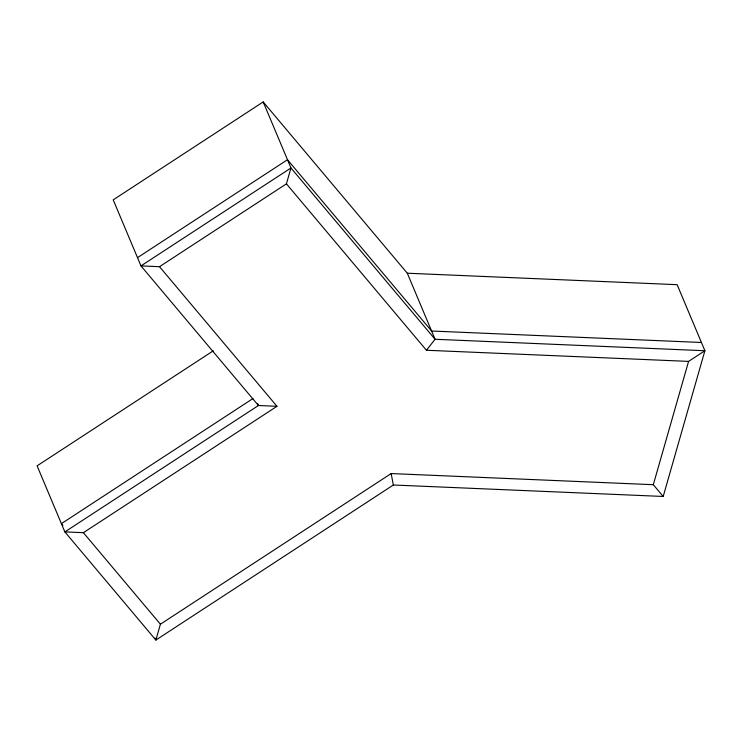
<?xml version="1.0" encoding="UTF-8"?>
<svg xmlns="http://www.w3.org/2000/svg" width="742" height="742" viewBox="0 0 742 742"><rect width="100%" height="100%" fill="white"/><g stroke="black" fill="none" stroke-linecap="round" stroke-linejoin="round"><path stroke-width="1.11" d="M263.187 101.932L290.957 167.98L140.98 265.905L159.511 266.693L276.97 406.301L258.429 405.512L140.98 265.905L113.211 199.858L263.187 101.932L407.302 273.214L677.131 284.678L704.9 350.734L663.2 496.463L653.303 484.702L391.145 473.563L160.411 624.217L155.876 640.068L64.869 531.903L37.1 465.846L213.242 350.836M286.421 183.831L290.957 167.98L435.062 339.27L704.9 350.734L688.585 361.391L426.427 350.252L286.421 183.831L159.511 266.693M653.303 484.702L688.585 361.391M426.427 350.252L435.062 339.27L407.302 273.214M137.502 257.65L287.488 159.725L431.594 331.015L701.431 342.479M253.022 398.519L61.391 523.648L62.884 525.419M257.567 403.453L258.429 405.512L64.869 531.903L83.401 532.691L276.97 406.301M663.2 496.463L393.362 484.999L155.876 640.068L155.004 638.009M83.401 532.691L160.411 624.217M391.145 473.563L393.362 484.999"/></g></svg>
